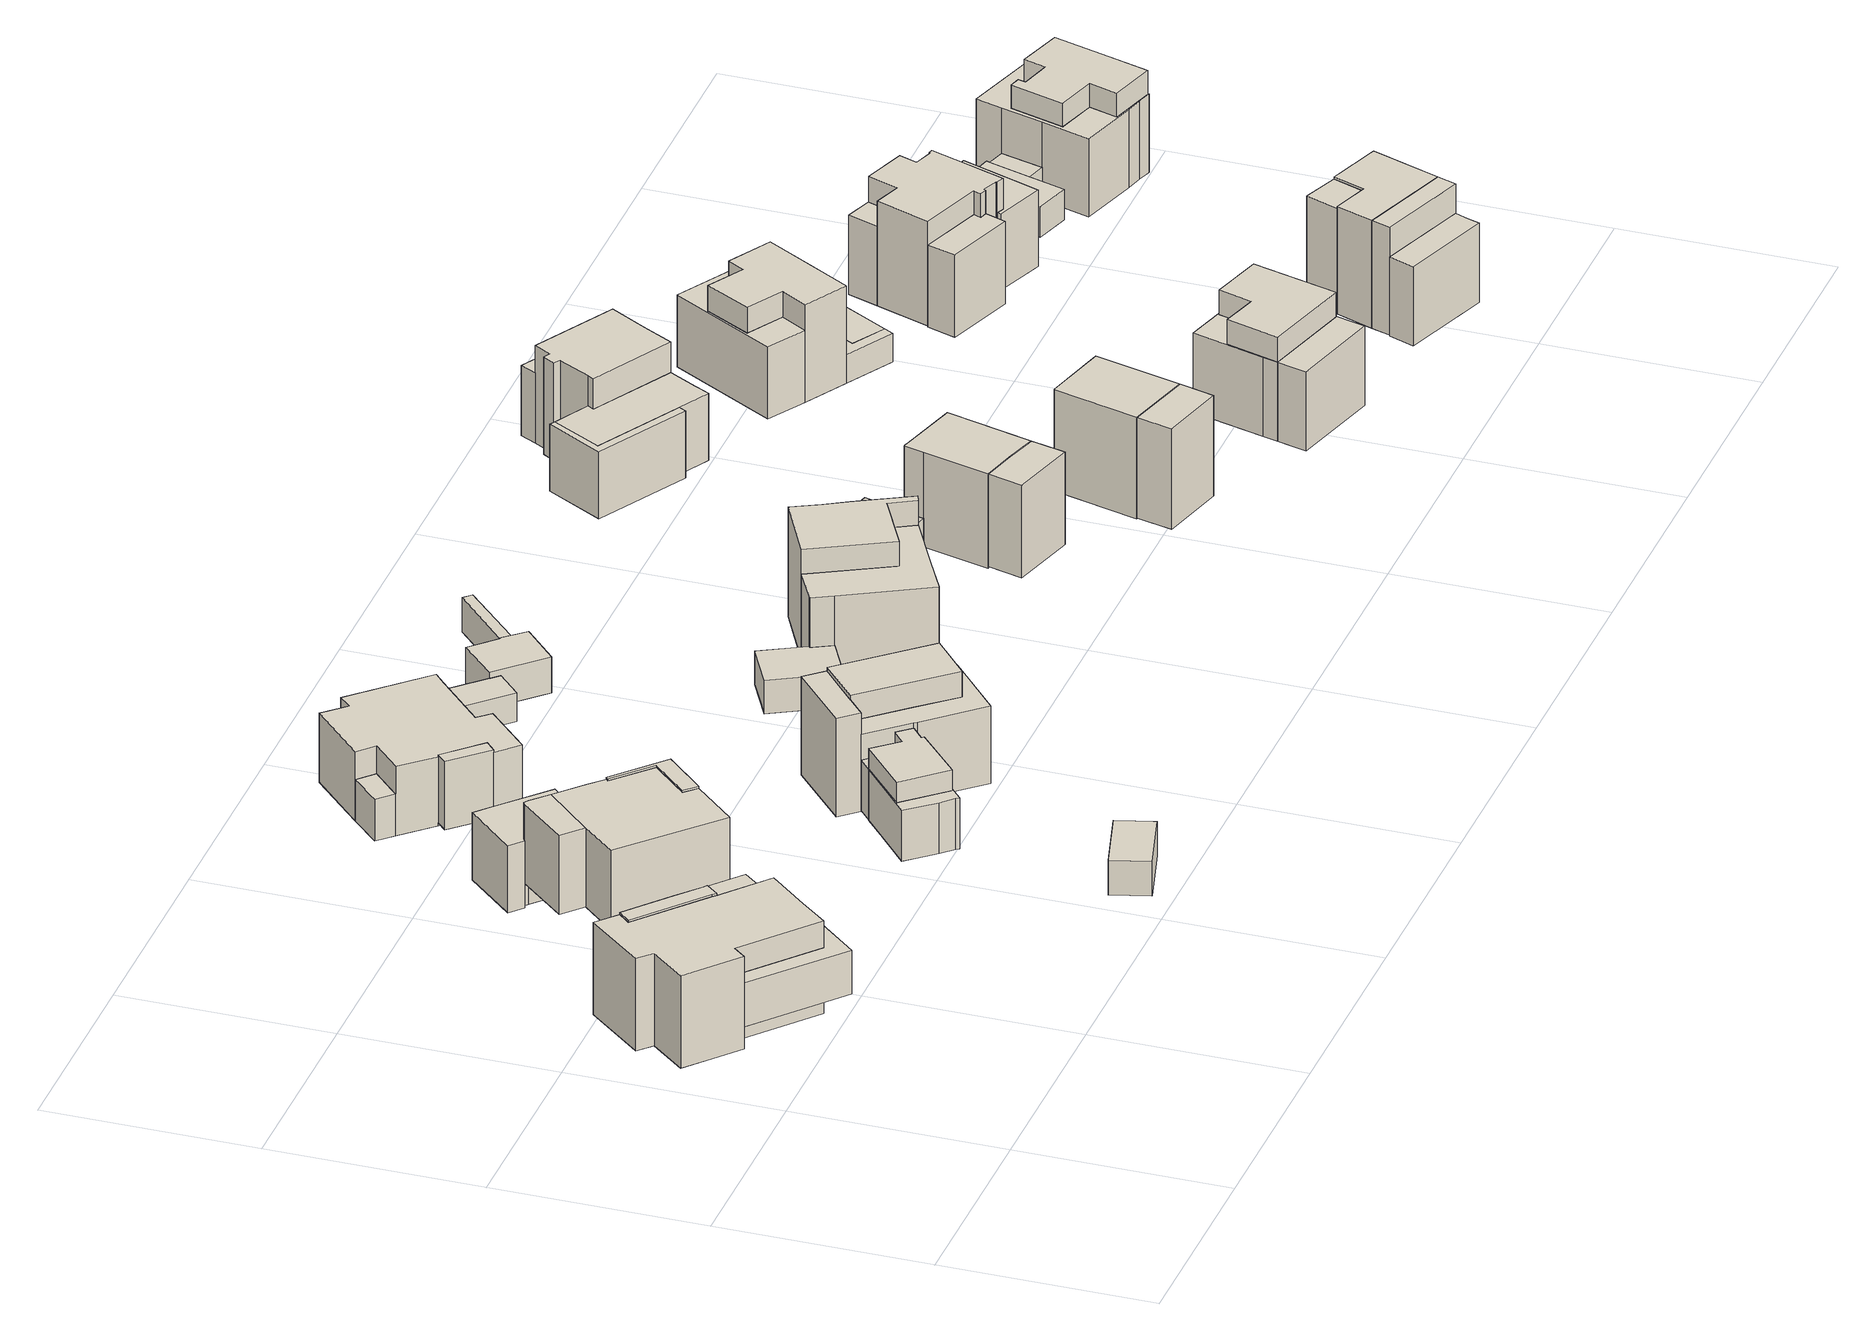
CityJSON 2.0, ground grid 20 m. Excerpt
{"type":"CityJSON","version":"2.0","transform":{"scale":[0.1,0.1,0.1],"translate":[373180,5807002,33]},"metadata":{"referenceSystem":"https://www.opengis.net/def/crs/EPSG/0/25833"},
"CityObjects":{
"building1":{"type":"Building","attributes":{"Gemeindeschluessel":"11000006","function":"31001_1010"},"address":[{"country":"Germany","locality":"Berlin","thoroughfareNumber":"2","thoroughfareName":"Via Tilia"}],"children":["building1-1","building1-2","building1-3","building1-4"]},
"building1-1":{"type":"BuildingPart","attributes":{"BezugspunktDach":"2200","measuredHeight":9.17,"storeysAboveGround":2},"parents":["building1"],"geometry":[{"type":"MultiSurface","lod":"1","boundaries":[[[0,1,2,3,4,5,6,7,8,9,10,11,12]],[[13,14,15,16,17,18,19,20,21,22,23,24,25]],[[13,25,12,11]],[[14,13,11,10]],[[15,14,10,9]],[[16,15,9,8]],[[17,16,8,26,27]],[[18,17,27,28,29]],[[19,18,28,30]],[[20,19,5,4]],[[21,20,4,3]],[[31,32,33,3,2]],[[22,21,34,35,36]],[[37,32,2,1]],[[23,22,36,38]],[[39,37,1,0]],[[24,23,40,38,41]],[[25,24,0,12]],[[27,26,8,7,42]],[[29,28,27,7,6]],[[30,28,6,5,43]],[[36,35,34,33,32,31]],[[38,36,32,37]],[[41,38,40,37,39]]]}]},
"building1-2":{"type":"BuildingPart","attributes":{"BezugspunktDach":"2200","measuredHeight":4.38,"storeysAboveGround":2},"parents":["building1"],"geometry":[{"type":"Solid","lod":"1","boundaries":[[[[44,45,33,32,37,39]],[[38,36,35,46,47,41]],[[46,35,33,45]],[[47,46,45,44]],[[41,47,44,39]],[[41,39,37,38]],[[36,38,37,32]],[[36,32,33,35]]]]}]},
"building1-3":{"type":"BuildingPart","attributes":{"BezugspunktDach":"2200","measuredHeight":7.29,"storeysAboveGround":2},"parents":["building1"],"geometry":[{"type":"MultiSurface","lod":"1","boundaries":[[[48,49,50,51,52,53,54]],[[26,55,56,57,30,28,27]],[[8,7,27,54,53]],[[55,26,53,52]],[[56,58,59,55,52,51]],[[57,56,51,50]],[[30,57,50,49]],[[28,6,5,30,49,48]],[[7,6,28,48,54]],[[26,27,7,8]],[[55,59,58,56]],[[30,5,6,28]],[[27,28,6,7]]]}]},
"building1-4":{"type":"BuildingPart","attributes":{"BezugspunktDach":"2200","measuredHeight":0.92,"storeysAboveGround":2},"parents":["building1"],"geometry":[{"type":"MultiSurface","lod":"1","boundaries":[[[58,60,61,62,63,59]],[[64,65,66,67,68,69]],[[64,69,59,63]],[[65,64,63,62]],[[66,65,62,61]],[[67,66,61,60]],[[68,67,60,58]],[[69,68,56,55,59]],[[58,59,55,56]]]}]},
"building2":{"type":"Building","attributes":{"Gemeindeschluessel":"11000006","BezugspunktDach":"2200","function":"31001_2463","measuredHeight":3.08,"storeysAboveGround":1},"address":[{"country":"Germany","locality":"Berlin","thoroughfareNumber":"2 (1)","thoroughfareName":"Via Tilia"}],"geometry":[{"type":"Solid","lod":"1","boundaries":[[[[70,71,72,73,74]],[[75,76,77,78,79]],[[75,79,74,73]],[[76,75,73,72]],[[77,76,72,71]],[[78,77,71,70]],[[79,78,70,74]]]]}]},
"building3":{"type":"Building","attributes":{"Gemeindeschluessel":"11000006","function":"31001_1010"},"address":[{"country":"Germany","locality":"Berlin","thoroughfareNumber":"3","thoroughfareName":"Via Tilia"}],"children":["building3-1","building3-2","building3-3"]},
"building3-1":{"type":"BuildingPart","attributes":{"BezugspunktDach":"2200","measuredHeight":7.82,"storeysAboveGround":2},"parents":["building3"],"geometry":[{"type":"MultiSurface","lod":"1","boundaries":[[[80,81,82,83,84,85,86,87,88,89]],[[90,91,92,93,94,95,96,97,98,99]],[[90,99,89,88]],[[92,91,87,86]],[[93,92,86,85]],[[94,93,85,100,101,84]],[[95,94,84,101,102]],[[96,95,83,102,103,104]],[[97,96,82,103,105,81]],[[98,97,81,80]],[[99,98,80,89]],[[88,87,91,90]],[[84,101,100,85]],[[102,101,84,83]],[[104,103,102,83,82]],[[81,105,103,82]]]}]},
"building3-2":{"type":"BuildingPart","attributes":{"BezugspunktDach":"2200","measuredHeight":7.82,"storeysAboveGround":2},"parents":["building3"],"geometry":[{"type":"Solid","lod":"1","boundaries":[[[[88,87,106,107,108,109]],[[110,111,112,91,90,113]],[[110,113,109,108]],[[111,110,108,107]],[[112,111,107,106]],[[91,112,106,87]],[[113,90,88,109]],[[87,88,90,91]]]]}]},
"building3-3":{"type":"BuildingPart","attributes":{"BezugspunktDach":"2200","measuredHeight":6.59,"storeysAboveGround":2},"parents":["building3"],"geometry":[{"type":"MultiSurface","lod":"1","boundaries":[[[114,115,116,117,118,119]],[[100,120,105,103,102,101]],[[100,85,84,119,118]],[[120,100,118,117]],[[105,120,117,116]],[[82,81,105,116,115]],[[83,82,115,114]],[[101,84,83,114,119]],[[101,84,85,100]],[[103,105,81,82]],[[102,103,82,83]],[[102,83,84,101]]]}]},
"building4":{"type":"Building","attributes":{"Gemeindeschluessel":"11000006","BezugspunktDach":"2200","function":"31001_2463","measuredHeight":3.35,"storeysAboveGround":1},"address":[{"country":"Germany","locality":"Berlin","thoroughfareNumber":"24 (1)","thoroughfareName":"Via Tilia"}],"geometry":[{"type":"Solid","lod":"1","boundaries":[[[[121,122,123,124]],[[125,126,127,128]],[[125,128,124,123]],[[126,125,123,122]],[[127,126,122,121]],[[128,127,121,124]]]]}]},
"building5":{"type":"Building","attributes":{"Gemeindeschluessel":"11000006","BezugspunktDach":"2200","function":"31001_2463","measuredHeight":6.61,"storeysAboveGround":1},"address":[{"country":"Germany","locality":"Berlin","thoroughfareNumber":"3 (1)","thoroughfareName":"Via Tilia"}],"geometry":[{"type":"Solid","lod":"1","boundaries":[[[[129,130,131,132,133,134,135,136]],[[137,138,139,140,141,142,143,144]],[[137,144,136,135]],[[138,137,135,134]],[[139,138,134,133]],[[140,139,133,132]],[[141,140,132,131]],[[142,141,131,130]],[[143,142,130,129]],[[144,143,129,136]]]]}]},
"building6":{"type":"Building","attributes":{"Gemeindeschluessel":"11000006","function":"31001_1010"},"address":[{"country":"Germany","locality":"Berlin","thoroughfareNumber":"4","thoroughfareName":"Via Tilia"}],"children":["building6-1","building6-2","building6-3"]},
"building6-1":{"type":"BuildingPart","attributes":{"BezugspunktDach":"2200","measuredHeight":6.88,"storeysAboveGround":2},"parents":["building6"],"geometry":[{"type":"MultiSurface","lod":"1","boundaries":[[[145,146,147,148,149,150,151,152,153,154,155,156,157,158,159]],[[160,161,162,163,164,165,166,167,168,169,170,171,172,173,174]],[[175,176,159,158]],[[177,175,158,157]],[[162,161,157,156]],[[163,162,156,155]],[[164,163,155,154]],[[165,164,154,153]],[[166,165,153,152]],[[167,166,152,151]],[[168,167,151,150]],[[169,168,150,149]],[[170,169,149,148]],[[171,170,148,147]],[[172,171,178,179,146]],[[173,172,146,179,180]],[[174,173,145,159]],[[160,174,176,175]],[[161,160,175,177]],[[147,146,179,178]],[[180,179,146,145]]]}]},
"building6-2":{"type":"BuildingPart","attributes":{"BezugspunktDach":"2200","measuredHeight":6.76,"storeysAboveGround":2},"parents":["building6"],"geometry":[{"type":"MultiSurface","lod":"1","boundaries":[[[181,182,183,184]],[[180,179,178,185]],[[180,185,184,183]],[[146,145,183,182]],[[178,147,146,179,182,181]],[[185,178,181,184]],[[179,180,186,145,146]],[[179,146,147,178]]]}]},
"building6-3":{"type":"BuildingPart","attributes":{"BezugspunktDach":"2200","measuredHeight":4.12,"storeysAboveGround":2},"parents":["building6"],"geometry":[{"type":"Solid","lod":"1","boundaries":[[[[176,175,177,187]],[[161,160,174,188]],[[161,188,187,177]],[[188,174,176,187]],[[160,161,177,175]],[[160,175,176,174]]]]}]},
"building7":{"type":"Building","attributes":{"Gemeindeschluessel":"11000006","function":"31001_1010"},"address":[{"country":"Germany","locality":"Berlin","thoroughfareNumber":"23","thoroughfareName":"Via Tilia"}],"children":["building7-1","building7-2","building7-3","building7-4","building7-5"]},
"building7-1":{"type":"BuildingPart","attributes":{"BezugspunktDach":"2200","measuredHeight":10.07,"storeysAboveGround":3},"parents":["building7"],"geometry":[{"type":"MultiSurface","lod":"1","boundaries":[[[189,190,191,192]],[[193,194,195,196]],[[197,198,199,192,191]],[[200,201,202,201,203,191,190]],[[195,204,200,190,189]],[[205,206,207,206,204,195,189,192]],[[193,196,199,198,197]],[[208,194,202,201,200]],[[193,203,201,202]],[[194,200,204,195]],[[196,207,206,205]],[[195,204,206,207]]]}]},
"building7-2":{"type":"BuildingPart","attributes":{"BezugspunktDach":"2200","measuredHeight":8.3,"storeysAboveGround":3},"parents":["building7"],"geometry":[{"type":"MultiSurface","lod":"1","boundaries":[[[209,210,211,212,213,201,214,215,216,203,201,200,204,206,205,217]],[[196,207,195,194,202,193,218,219,220,202,221,222,223,224,225,226]],[[196,205,196,207]],[[195,207,195,204]],[[194,195,194,200]],[[194,200,194,202]],[[219,218,216,215]],[[220,219,215,214]],[[202,220,214,201]],[[221,202,201,213]],[[222,221,213,212]],[[223,222,212,211]],[[224,223,211,210]],[[227,228,229,210,209]],[[225,224,229,230,231]],[[232,233,234,235,209,217]],[[226,236,237,238]],[[196,226,217,205,239]],[[207,196,205,206]],[[206,204,195,207]],[[204,200,194,195]],[[202,194,200,201]],[[193,202,201,203]],[[218,193,203,216]],[[231,230,229,228,227]],[[225,235,234,236]],[[238,237,233,232]]]}]},
"building7-3":{"type":"BuildingPart","attributes":{"BezugspunktDach":"2200","measuredHeight":7.14,"storeysAboveGround":3},"parents":["building7"],"geometry":[{"type":"MultiSurface","lod":"1","boundaries":[[[240,241,242,235,234,243,244,245]],[[246,247,236,225,248,249,250,251]],[[252,253,245,244]],[[246,251,254,255,256]],[[247,246,244,243],[256,257,258,252]],[[236,247,259,257,237,233,258,243,234]],[[225,236,234,235]],[[248,225,231,260,261,228,235,242]],[[262,261,263,242,241]],[[249,248,260,264,265]],[[266,262,241,240]],[[250,249,267,264,268]],[[253,266,240,245]],[[251,250,269,268,255]],[[256,255,254,253,252]],[[258,257,256,252]],[[258,233,237,257,259]],[[228,261,260,231]],[[265,264,260,263,261,262]],[[268,264,267,262,266]],[[255,268,269,266,253]]]}]},
"building7-4":{"type":"BuildingPart","attributes":{"BezugspunktDach":"2200","measuredHeight":10.23,"storeysAboveGround":3},"parents":["building7"],"geometry":[{"type":"MultiSurface","lod":"1","boundaries":[[[270,198,197,271,272,273]],[[274,218,193,196,226,275]],[[274,275,273,272]],[[218,274,272,271]],[[203,216,218,271,197]],[[193,276,193,196]],[[217,205,198,270]],[[275,226,270,273]],[[277,193,218,216,203]],[[196,193,276,197,198]],[[278,226,196,205,217]]]}]},
"building7-5":{"type":"BuildingPart","attributes":{"BezugspunktDach":"2200","measuredHeight":4.99,"storeysAboveGround":3},"parents":["building7"],"geometry":[{"type":"MultiSurface","lod":"1","boundaries":[[[279,280,281,229,228,261,262,266,253,252,258,233,232,282]],[[238,237,257,256,255,268,264,260,231,230,283,284,285,286]],[[238,286,282,232]],[[283,230,229,281]],[[284,283,281,280]],[[285,284,280,279]],[[286,285,279,282]],[[238,232,233,237]],[[257,237,233,258]],[[256,257,258,252]],[[255,256,287,252,253]],[[268,255,253,266]],[[264,268,266,262]],[[264,262,261,260]],[[260,261,228,231]],[[231,288,228,229,230]]]}]},
"building8":{"type":"Building","attributes":{"Gemeindeschluessel":"11000006","BezugspunktDach":"2200","function":"51009_1610","measuredHeight":2.77,"storeysAboveGround":0},"address":[{"country":"Germany","locality":"Berlin"}],"geometry":[{"type":"Solid","lod":"1","boundaries":[[[[289,290,291,292,293]],[[294,295,296,297,298]],[[294,298,293,292]],[[295,294,292,291]],[[296,295,291,290]],[[297,296,290,289]],[[298,297,289,293]]]]}]},
"building9":{"type":"Building","attributes":{"Gemeindeschluessel":"11000006","BezugspunktDach":"2200","function":"51009_1610","measuredHeight":3.21,"storeysAboveGround":0},"address":[{"country":"Germany","locality":"Berlin"}],"geometry":[{"type":"Solid","lod":"1","boundaries":[[[[299,300,301,302]],[[303,304,305,306]],[[303,306,302,301]],[[304,303,301,300]],[[305,304,300,299]],[[306,305,299,302]]]]}]},
"building10":{"type":"Building","attributes":{"Gemeindeschluessel":"11000006","BezugspunktDach":"2200","function":"31001_2463","measuredHeight":3.18,"storeysAboveGround":1},"address":[{"country":"Germany","locality":"Berlin","thoroughfareNumber":"23 (1)","thoroughfareName":"Via Tilia"}],"geometry":[{"type":"Solid","lod":"1","boundaries":[[[[307,308,309,310,311,300,299]],[[304,312,313,314,315,316,305]],[[304,305,299,300]],[[312,304,300,311]],[[313,312,311,310]],[[314,313,310,309]],[[315,314,309,308]],[[316,315,308,307]],[[305,316,307,299]]]]}]},
"building11":{"type":"Building","attributes":{"Gemeindeschluessel":"11000006","BezugspunktDach":"2200","function":"31001_2463","measuredHeight":2.79,"storeysAboveGround":1},"address":[{"country":"Germany","locality":"Berlin","thoroughfareNumber":"4 (1)","thoroughfareName":"Via Tilia"}],"geometry":[{"type":"Solid","lod":"1","boundaries":[[[[290,317,318,319,320,291]],[[321,322,323,324,296,295]],[[321,295,291,320]],[[322,321,320,319]],[[323,322,319,318]],[[324,323,318,317]],[[296,324,317,290]],[[295,296,290,291]]]]}]},
"building12":{"type":"Building","attributes":{"Gemeindeschluessel":"11000006","BezugspunktDach":"2200","function":"31001_2463","measuredHeight":3.3,"storeysAboveGround":1},"address":[{"country":"Germany","locality":"Berlin","thoroughfareNumber":"22 (1)","thoroughfareName":"Via Tilia"}],"geometry":[{"type":"Solid","lod":"1","boundaries":[[[[325,326,327,328,329,330]],[[331,332,333,334,335,336]],[[331,336,330,329]],[[332,331,329,328]],[[333,332,328,327]],[[334,333,327,326]],[[335,334,326,325]],[[336,335,325,330]]]]}]},
"building13":{"type":"Building","attributes":{"Gemeindeschluessel":"11000006","BezugspunktDach":"2200","function":"31001_2463","measuredHeight":3.43,"storeysAboveGround":1},"address":[{"country":"Germany","locality":"Berlin","thoroughfareNumber":"5 (1)","thoroughfareName":"Via Tilia"}],"geometry":[{"type":"Solid","lod":"1","boundaries":[[[[337,338,339,340,341,342,343]],[[344,345,346,347,348,349,350]],[[344,350,343,342]],[[345,344,342,341]],[[346,345,341,340]],[[347,346,340,339]],[[348,347,339,338]],[[349,348,338,337]],[[350,349,337,343]]]]}]},
"building14":{"type":"Building","attributes":{"Gemeindeschluessel":"11000006","BezugspunktDach":"2200","function":"51009_1610","measuredHeight":3.41,"storeysAboveGround":0},"address":[{"country":"Germany","locality":"Berlin"}],"geometry":[{"type":"Solid","lod":"1","boundaries":[[[[339,351,352,340]],[[353,354,355,356]],[[353,356,340,352]],[[354,353,352,351]],[[355,354,351,339]],[[356,355,339,340]]]]}]},
"building15":{"type":"Building","attributes":{"Gemeindeschluessel":"11000006","function":"31001_1010"},"address":[{"country":"Germany","locality":"Berlin","thoroughfareNumber":"22","thoroughfareName":"Via Tilia"}],"children":["building15-1","building15-2"]},
"building15-1":{"type":"BuildingPart","attributes":{"BezugspunktDach":"2200","measuredHeight":10.82,"storeysAboveGround":3},"parents":["building15"],"geometry":[{"type":"MultiSurface","lod":"1","boundaries":[[[357,358,359,360,361,362,363,364]],[[365,366,367,368,369,370,371,372]],[[365,372,364,363]],[[366,365,363,362]],[[367,366,362,361]],[[368,367,361,360]],[[369,368,360,359]],[[370,369,359,358],[373,374,375,376]],[[377,375,358,357]],[[371,370,374,378]],[[379,377,357,364]],[[372,371,378,380]],[[375,374,373,376]],[[378,374,375,377]],[[380,378,377,379]]]}]},
"building15-2":{"type":"BuildingPart","attributes":{"BezugspunktDach":"2200","measuredHeight":8.08,"storeysAboveGround":3},"parents":["building15"],"geometry":[{"type":"MultiSurface","lod":"1","boundaries":[[[381,382,383,376,375,377,379,384,385]],[[386,380,378,374,373,387,388,389,390]],[[386,390,385,384]],[[380,386,384,379]],[[387,373,376,383]],[[388,387,383,382]],[[389,388,382,381]],[[390,389,381,385]],[[378,380,391,379,377]],[[374,378,377,375]],[[373,374,375,376]]]}]},
"building16":{"type":"Building","attributes":{"Gemeindeschluessel":"11000006","BezugspunktDach":"2200","function":"51009_1610","measuredHeight":4.21,"storeysAboveGround":0},"address":[{"country":"Germany","locality":"Berlin"}],"geometry":[{"type":"Solid","lod":"1","boundaries":[[[[392,393,394,395]],[[396,397,398,399]],[[396,399,395,394]],[[397,396,394,393]],[[398,397,393,392]],[[399,398,392,395]]]]}]},
"building17":{"type":"Building","attributes":{"Gemeindeschluessel":"11000006","BezugspunktDach":"2200","function":"31001_2463","measuredHeight":2.98,"storeysAboveGround":1},"address":[{"country":"Germany","locality":"Berlin","thoroughfareNumber":"21 (1)","thoroughfareName":"Via Tilia"}],"geometry":[{"type":"Solid","lod":"1","boundaries":[[[[400,401,402,403,404,405]],[[406,407,408,409,410,411]],[[406,411,405,404]],[[407,406,404,403]],[[408,407,403,402]],[[409,408,402,401]],[[410,409,401,400]],[[411,410,400,405]]]]}]},
"building18":{"type":"Building","attributes":{"Gemeindeschluessel":"11000006","function":"31001_1010"},"address":[{"country":"Germany","locality":"Berlin","thoroughfareNumber":"21","thoroughfareName":"Via Tilia"}],"children":["building18-1","building18-2"]},
"building18-1":{"type":"BuildingPart","attributes":{"BezugspunktDach":"2200","measuredHeight":10.61,"storeysAboveGround":3},"parents":["building18"],"geometry":[{"type":"MultiSurface","lod":"1","boundaries":[[[412,413,414,415,416,417,418,419,420,421]],[[422,423,424,425,426,427,428,429,430,431]],[[422,431,421,420]],[[423,422,420,419]],[[424,423,419,418]],[[425,424,418,417]],[[426,425,417,416]],[[427,426,416,415]],[[428,427,415,414]],[[429,428,432,433]],[[430,429,413,433,434,435]],[[431,430,412,435,436,421]],[[433,432,414,413]],[[435,434,437,412]],[[437,434,433,413]],[[421,436,435,412,438]]]}]},
"building18-2":{"type":"BuildingPart","attributes":{"BezugspunktDach":"2200","measuredHeight":10.34,"storeysAboveGround":3},"parents":["building18"],"geometry":[{"type":"MultiSurface","lod":"1","boundaries":[[[439,414,437,421,440]],[[436,434,432,441,442]],[[436,442,440,421]],[[441,432,414,439]],[[442,441,439,440]],[[434,435,412,437]],[[436,421,412,443,435]],[[444,432,433,413,414]],[[434,437,413,433]]]}]},
"building19":{"type":"Building","attributes":{"Gemeindeschluessel":"11000006","function":"31001_1010"},"address":[{"country":"Germany","locality":"Berlin","thoroughfareNumber":"20","thoroughfareName":"Via Tilia"}],"children":["building19-1","building19-2"]},
"building19-1":{"type":"BuildingPart","attributes":{"BezugspunktDach":"2200","measuredHeight":9.97,"storeysAboveGround":3},"parents":["building19"],"geometry":[{"type":"Solid","lod":"1","boundaries":[[[[445,446,447,448]],[[449,450,451,452]],[[449,452,448,447]],[[450,449,447,446]],[[451,450,446,445]],[[452,451,445,453,454,448]],[[448,454,453,445]]]]}]},
"building19-2":{"type":"BuildingPart","attributes":{"BezugspunktDach":"2200","measuredHeight":9.87,"storeysAboveGround":3},"parents":["building19"],"geometry":[{"type":"MultiSurface","lod":"1","boundaries":[[[455,445,448,456]],[[454,453,457,458]],[[454,458,456,448]],[[457,453,445,455]],[[458,457,455,456]],[[453,454,448,445,459]]]}]},
"building20":{"type":"Building","attributes":{"Gemeindeschluessel":"11000006","function":"31001_1010"},"address":[{"country":"Germany","locality":"Berlin","thoroughfareNumber":"7","thoroughfareName":"Via Tilia"}],"children":["building20-1","building20-2","building20-3","building20-4"]},
"building20-1":{"type":"BuildingPart","attributes":{"BezugspunktDach":"2200","measuredHeight":6.61,"storeysAboveGround":3},"parents":["building20"],"geometry":[{"type":"Solid","lod":"1","boundaries":[[[[460,461,462,463,464,465]],[[466,467,468,469,470,471]],[[466,471,465,464]],[[467,466,464,463]],[[470,469,461,460]],[[471,470,460,465]],[[468,467,463,462]],[[469,468,462,461]]]]}]},
"building20-2":{"type":"BuildingPart","attributes":{"BezugspunktDach":"2200","measuredHeight":6.9,"storeysAboveGround":3},"parents":["building20"],"geometry":[{"type":"MultiSurface","lod":"1","boundaries":[[[472,473,474,475,476,477]],[[478,479,480,481,482,483]],[[478,483,477,476]],[[479,478,476,475]],[[480,479,475,474]],[[481,480,474,473]],[[482,481,473,472]],[[483,482,472,482,483,477]]]}]},
"building20-3":{"type":"BuildingPart","attributes":{"BezugspunktDach":"2200","measuredHeight":6.61,"storeysAboveGround":3},"parents":["building20"],"geometry":[{"type":"MultiSurface","lod":"1","boundaries":[[[461,484,485,486,487,488,463,462]],[[467,489,490,491,492,493,469,468]],[[489,467,463,488]],[[492,491,486,485]],[[493,492,485,484]],[[469,493,484,461]],[[467,468,462,463]],[[489,488,487,490]],[[494,491,490,487,486]],[[468,469,461,462]]]}]},
"building20-4":{"type":"BuildingPart","attributes":{"BezugspunktDach":"2200","measuredHeight":9.62,"storeysAboveGround":3},"parents":["building20"],"geometry":[{"type":"MultiSurface","lod":"1","boundaries":[[[495,496,497,498,499,500,501,502,503,504]],[[489,505,506,507,508,483,482,509,491,490]],[[489,488,487,504,503]],[[505,489,503,502]],[[506,505,502,501]],[[507,506,501,500]],[[508,507,500,499]],[[483,508,499,498]],[[472,477,483,498,497]],[[509,482,497,496]],[[491,509,496,495]],[[487,486,495,504]],[[490,487,488,489]],[[482,483,477,472]],[[510,490,491,486,487]]]}]},
"building21":{"type":"Building","attributes":{"Gemeindeschluessel":"11000006","BezugspunktDach":"2200","function":"31001_2463","measuredHeight":3.15,"storeysAboveGround":1},"address":[{"country":"Germany","locality":"Berlin","thoroughfareNumber":"20 (1)","thoroughfareName":"Via Tilia"}],"geometry":[{"type":"Solid","lod":"1","boundaries":[[[[511,512,513,514]],[[515,516,517,518]],[[515,518,514,513]],[[516,515,513,512]],[[517,516,512,511]],[[518,517,511,514]]]]}]},
"building22":{"type":"Building","attributes":{"Gemeindeschluessel":"11000006","BezugspunktDach":"2200","function":"51009_1610","measuredHeight":2.85,"storeysAboveGround":0},"address":[{"country":"Germany","locality":"Berlin"}],"geometry":[{"type":"Solid","lod":"1","boundaries":[[[[519,520,521,522,523]],[[491,509,524,525,492]],[[491,492,523,522]],[[509,491,522,521]],[[524,509,521,520]],[[525,524,520,519]],[[492,525,519,523]]]]}]},
"building23":{"type":"Building","attributes":{"Gemeindeschluessel":"11000006","function":"31001_1010"},"address":[{"country":"Germany","locality":"Berlin","thoroughfareNumber":"19","thoroughfareName":"Via Tilia"}],"children":["building23-1","building23-2"]},
"building23-1":{"type":"BuildingPart","attributes":{"BezugspunktDach":"2200","measuredHeight":10.14,"storeysAboveGround":3},"parents":["building23"],"geometry":[{"type":"MultiSurface","lod":"1","boundaries":[[[526,527,528,529,530,531]],[[532,533,534,535,536,537]],[[538,539,531,530]],[[540,538,530,529]],[[541,540,529,528]],[[542,543,541,528,527]],[[536,544,543,545,527,526]],[[539,544,526,531]],[[546,532,537,539,538]],[[533,532,538,540]],[[534,533,540,541]],[[535,534,547,541,543,542]],[[535,545,543,544,536]],[[548,537,536,549,544,539]]]}]},
"building23-2":{"type":"BuildingPart","attributes":{"BezugspunktDach":"2200","measuredHeight":7.82,"storeysAboveGround":3},"parents":["building23"],"geometry":[{"type":"MultiSurface","lod":"1","boundaries":[[[550,551,552,553,554,555,556,557],[544,539,538,540,541,543]],[[558,559,560,561,562,563,564,565],[534,533,532,537,536,535]],[[558,565,557,556]],[[559,558,556,555]],[[560,559,555,554]],[[561,560,554,553]],[[562,561,553,552]],[[563,562,552,551]],[[564,563,551,550]],[[565,564,550,557]],[[534,535,534,541]],[[534,541,534,533]],[[537,532,537,539]],[[536,537,536,544]],[[536,566,536,535]],[[543,541,534,535]],[[534,541,540,533]],[[532,533,540,538]],[[538,539,537,532]],[[539,544,536,537]],[[535,536,566,544,543]]]}]},
"building24":{"type":"Building","attributes":{"Gemeindeschluessel":"11000006","BezugspunktDach":"2200","function":"31001_2463","measuredHeight":2.73,"storeysAboveGround":1},"address":[{"country":"Germany","locality":"Berlin","thoroughfareNumber":"7 (1)","thoroughfareName":"Via Tilia"}],"geometry":[{"type":"Solid","lod":"1","boundaries":[[[[567,568,569,570,571,572]],[[482,481,573,574,524,509]],[[482,509,572,571]],[[481,482,571,570]],[[573,481,570,569]],[[574,573,569,568]],[[524,574,568,567]],[[509,524,567,572]]]]}]},
"building25":{"type":"Building","attributes":{"Gemeindeschluessel":"11000006","function":"31001_1010"},"address":[{"country":"Germany","locality":"Berlin","thoroughfareNumber":"8","thoroughfareName":"Via Tilia"}],"children":["building25-1","building25-2"]},
"building25-1":{"type":"BuildingPart","attributes":{"BezugspunktDach":"2200","measuredHeight":9.62,"storeysAboveGround":3},"parents":["building25"],"geometry":[{"type":"MultiSurface","lod":"1","boundaries":[[[575,576,577,578,579,580,581,582,583]],[[584,585,586,587,588,589,590,591,592]],[[584,592,583,582],[592,584,593,594]],[[595,593,584,585,584,582,581]],[[586,585,586,596,595,581,580]],[[597,596,580,579]],[[588,587,579,578]],[[589,588,578,577]],[[590,589,577,576]],[[598,599,576,575]],[[594,598,575,583]],[[593,584,592,594]],[[585,584,593,595]],[[595,596,586,585]],[[587,586,596,597]],[[591,590,599,598]],[[592,591,598,594]]]}]},
"building25-2":{"type":"BuildingPart","attributes":{"BezugspunktDach":"2200","measuredHeight":7.04,"storeysAboveGround":3},"parents":["building25"],"geometry":[{"type":"Solid","lod":"1","boundaries":[[[[599,598,594,593,595,596,597,600,601,602]],[[603,604,587,586,585,584,592,591,590,605]],[[603,605,602,601]],[[604,603,601,600]],[[587,604,600,597]],[[605,590,599,602]],[[587,597,596,586]],[[585,586,596,595]],[[584,585,595,593]],[[584,593,594,592]],[[591,592,594,598]],[[590,591,598,599]]]]}]},
"building26":{"type":"Building","attributes":{"Gemeindeschluessel":"11000006","BezugspunktDach":"2200","function":"51009_1610","measuredHeight":3.4,"storeysAboveGround":0},"address":[{"country":"Germany","locality":"Berlin"}],"geometry":[{"type":"Solid","lod":"1","boundaries":[[[[606,607,608,609]],[[610,611,612,613]],[[610,613,609,608]],[[611,610,608,607]],[[612,611,607,606]],[[613,612,606,609]]]]}]},
"building27":{"type":"Building","attributes":{"Gemeindeschluessel":"11000006","BezugspunktDach":"2200","function":"51009_1610","measuredHeight":2.8,"storeysAboveGround":0},"address":[{"country":"Germany","locality":"Berlin"}],"geometry":[{"type":"Solid","lod":"1","boundaries":[[[[614,615,616,617,618,619]],[[588,620,621,622,623,589]],[[588,589,619,618]],[[620,588,618,617]],[[621,620,617,616]],[[622,621,616,615]],[[623,622,615,614]],[[589,623,614,619]]]]}]},
"building28":{"type":"Building","attributes":{"Gemeindeschluessel":"11000006","BezugspunktDach":"2200","function":"31001_2463","measuredHeight":2.79,"storeysAboveGround":1},"address":[{"country":"Germany","locality":"Berlin","thoroughfareNumber":"8 (1)","thoroughfareName":"Via Tilia"}],"geometry":[{"type":"Solid","lod":"1","boundaries":[[[[615,624,625,617,616]],[[620,626,627,622,621]],[[620,621,616,617]],[[626,620,617,625]],[[627,626,625,624]],[[622,627,624,615]],[[621,622,615,616]]]]}]},
"building29":{"type":"Building","attributes":{"Gemeindeschluessel":"11000006","BezugspunktDach":"2200","function":"31001_2463","measuredHeight":3.42,"storeysAboveGround":1},"address":[{"country":"Germany","locality":"Berlin","thoroughfareNumber":"19 (1)","thoroughfareName":"Via Tilia"}],"geometry":[{"type":"Solid","lod":"1","boundaries":[[[[628,629,630,607,606]],[[611,631,632,633,612]],[[611,612,606,607]],[[631,611,607,630]],[[632,631,630,629]],[[633,632,629,628]],[[612,633,628,606]]]]}]},
"building30":{"type":"Building","attributes":{"Gemeindeschluessel":"11000006","function":"31001_1010"},"address":[{"country":"Germany","locality":"Berlin","thoroughfareNumber":"18","thoroughfareName":"Via Tilia"}],"children":["building30-1","building30-2","building30-3","building30-4"]},
"building30-1":{"type":"BuildingPart","attributes":{"BezugspunktDach":"2200","measuredHeight":10.57,"storeysAboveGround":3},"parents":["building30"],"geometry":[{"type":"MultiSurface","lod":"1","boundaries":[[[634,635,636,637,638,639]],[[640,641,642,643,644,645]],[[640,645,639,638]],[[641,640,641,646,647,638,637]],[[648,646,637,636]],[[641,649,641,642]],[[643,642,636,635]],[[644,643,635,634]],[[647,646,641,640]],[[642,641,649,646,648]],[[644,634,639,645]]]}]},
"building30-2":{"type":"BuildingPart","attributes":{"BezugspunktDach":"2200","measuredHeight":8.09,"storeysAboveGround":3},"parents":["building30"],"geometry":[{"type":"MultiSurface","lod":"1","boundaries":[[[650,651,652,653,654]],[[655,656,657,658,659]],[[655,659,654,653]],[[656,655,660,661,652]],[[657,656,652,651]],[[658,657,651,650]],[[659,658,650,654]],[[653,652,661,660]]]}]},
"building30-3":{"type":"BuildingPart","attributes":{"BezugspunktDach":"2200","measuredHeight":10.65,"storeysAboveGround":3},"parents":["building30"],"geometry":[{"type":"MultiSurface","lod":"1","boundaries":[[[662,634,639,663]],[[645,644,661,660]],[[645,660,663,639]],[[644,645,639,634],[645,644,634,639]],[[661,644,634,662]],[[660,653,652,661,662,663]],[[661,652,653,660]]]}]},
"building30-4":{"type":"BuildingPart","attributes":{"BezugspunktDach":"2200","measuredHeight":10.46,"storeysAboveGround":3},"parents":["building30"],"geometry":[{"type":"Solid","lod":"1","boundaries":[[[[646,648,664,647]],[[665,642,641,640]],[[665,640,647,664]],[[642,665,664,648]],[[641,642,648,646]],[[641,646,647,640]]]]}]},
"building31":{"type":"Building","attributes":{"Gemeindeschluessel":"11000006","function":"31001_1010"},"address":[{"country":"Germany","locality":"Berlin","thoroughfareNumber":"9","thoroughfareName":"Via Tilia"}],"children":["building31-1","building31-2","building31-3","building31-4"]},
"building31-1":{"type":"BuildingPart","attributes":{"BezugspunktDach":"2200","measuredHeight":10.3,"storeysAboveGround":3},"parents":["building31"],"geometry":[{"type":"MultiSurface","lod":"1","boundaries":[[[666,667,668,669,670,671,672,673,674,675,676,677,678,679,680,681]],[[682,683,684,685,686,687,688,689,690,691,692,693,694,695,696,697]],[[682,697,681,680]],[[698,699,680,679]],[[700,698,679,678]],[[685,684,678,677]],[[686,685,677,676]],[[687,686,676,675]],[[688,687,675,674]],[[689,688,674,673]],[[701,702,703,673,672]],[[704,701,705,672,671]],[[692,691,671,670]],[[693,692,670,669]],[[694,693,669,668]],[[706,707,668,667]],[[708,706,667,666]],[[709,710,708,666,681]],[[683,682,699,698]],[[684,683,698,700]],[[690,689,703,702,701]],[[711,691,690,705,701,704]],[[695,694,712,707,706]],[[696,695,706,708]],[[697,696,708,710,709]]]}]},
"building31-2":{"type":"BuildingPart","attributes":{"BezugspunktDach":"2200","measuredHeight":7.48,"storeysAboveGround":3},"parents":["building31"],"geometry":[{"type":"MultiSurface","lod":"1","boundaries":[[[713,714,702,701,704,715]],[[716,717,718,719,720,721]],[[716,721,715,704]],[[717,716,691,690]],[[718,717,690,689]],[[719,718,702,714]],[[720,719,714,713]],[[721,720,713,715]],[[690,691,704,701]],[[689,690,701,702]]]}]},
"building31-3":{"type":"BuildingPart","attributes":{"BezugspunktDach":"2200","measuredHeight":7.88,"storeysAboveGround":3},"parents":["building31"],"geometry":[{"type":"Solid","lod":"1","boundaries":[[[[698,700,722,699]],[[723,684,683,682]],[[723,682,699,722]],[[684,723,722,700]],[[683,684,700,698]],[[699,682,683,698]]]]}]},
"building31-4":{"type":"BuildingPart","attributes":{"BezugspunktDach":"2200","measuredHeight":8.04,"storeysAboveGround":3},"parents":["building31"],"geometry":[{"type":"MultiSurface","lod":"1","boundaries":[[[724,707,706,708,710,725]],[[726,727,728,729,730,731]],[[726,731,725,710]],[[727,726,697,696]],[[728,727,732,696,695]],[[729,728,706,695,694,707]],[[730,729,707,724]],[[731,730,724,725]],[[696,697,710,708,733]],[[734,695,696,732,708,706]],[[707,694,695,706]]]}]},
"building32":{"type":"Building","attributes":{"Gemeindeschluessel":"11000006","BezugspunktDach":"2200","function":"31001_2463","measuredHeight":3.7,"storeysAboveGround":1},"address":[{"country":"Germany","locality":"Berlin","thoroughfareNumber":"18 (1)","thoroughfareName":"Via Tilia"}],"geometry":[{"type":"Solid","lod":"1","boundaries":[[[[735,736,737,738,739,740,741,742]],[[743,744,745,746,747,748,749,750]],[[743,750,742,741]],[[744,743,741,740]],[[745,744,740,739]],[[746,745,739,738]],[[747,746,738,737]],[[748,747,737,736]],[[749,748,736,735]],[[750,749,735,742]]]]}]},
"building33":{"type":"Building","attributes":{"Gemeindeschluessel":"11000006","BezugspunktDach":"2200","function":"31001_2463","measuredHeight":2.93,"storeysAboveGround":1},"address":[{"country":"Germany","locality":"Berlin","thoroughfareNumber":"10 (1)","thoroughfareName":"Via Tilia"}],"geometry":[{"type":"Solid","lod":"1","boundaries":[[[[751,752,753,754,755,756]],[[757,758,759,760,761,762]],[[757,762,756,755]],[[758,757,755,754]],[[759,758,754,753]],[[760,759,753,752]],[[761,760,752,751]],[[762,761,751,756]]]]}]},
"building34":{"type":"Building","attributes":{"Gemeindeschluessel":"11000006","BezugspunktDach":"2200","function":"51009_1610","measuredHeight":2.89,"storeysAboveGround":0},"address":[{"country":"Germany","locality":"Berlin"}],"geometry":[{"type":"Solid","lod":"1","boundaries":[[[[763,764,753,752]],[[765,766,767,768]],[[765,768,752,753]],[[766,765,753,764]],[[767,766,764,763]],[[768,767,763,752]]]]}]},
"building35":{"type":"Building","attributes":{"Gemeindeschluessel":"11000006","function":"31001_1010"},"address":[{"country":"Germany","locality":"Berlin","thoroughfareNumber":"10","thoroughfareName":"Via Tilia"}],"children":["building35-1","building35-2"]},
"building35-1":{"type":"BuildingPart","attributes":{"BezugspunktDach":"2200","measuredHeight":9.69,"storeysAboveGround":3},"parents":["building35"],"geometry":[{"type":"MultiSurface","lod":"1","boundaries":[[[769,770,771,772,773,774,775,776,777,778]],[[779,780,781,782,783,784,785,786,787,788]],[[779,789,790,778,777]],[[791,789,777,776]],[[792,791,776,775]],[[793,792,794,775,774]],[[795,793,774,773]],[[796,795,773,772]],[[797,796,772,771]],[[798,797,785,771,770]],[[787,799,798,770,769]],[[800,790,799,769,778]],[[788,790,789,779]],[[780,779,789,791]],[[781,780,791,792]],[[782,781,794,792,793]],[[783,782,793,795]],[[784,783,795,796]],[[785,784,796,797]],[[786,785,797,798]],[[786,801,798,799,787]],[[788,787,799,790,800]]]}]},
"building35-2":{"type":"BuildingPart","attributes":{"BezugspunktDach":"2200","measuredHeight":7.76,"storeysAboveGround":3},"parents":["building35"],"geometry":[{"type":"MultiSurface","lod":"1","boundaries":[[[802,803,804,805,806,807,808,809],[798,799,790,789,791,792,793,795,796,797]],[[810,811,812,813,814,815,816,817],[818,819,820,821,822,823,824,825,826,827]],[[810,817,809,808]],[[811,810,808,807]],[[812,811,807,806]],[[813,812,806,805]],[[814,813,805,804]],[[815,814,804,803]],[[816,815,803,802]],[[817,816,802,809]],[[818,827,828,785,784]],[[819,818,784,783]],[[820,819,783,782,829]],[[821,820,793,782,781]],[[822,821,792,781,780]],[[823,822,780,779,830]],[[824,823,789,779,788,790]],[[825,824,788,787]],[[826,825,799,787,786,798]],[[827,826,786,785]],[[784,785,828,797,796]],[[783,784,796,795]],[[829,782,783,831,795,793]],[[781,782,793,792]],[[780,781,792,791]],[[830,779,780,832,791,789]],[[790,788,779,789]],[[787,788,790,799,833]],[[798,786,787,799]],[[785,786,798,797]]]}]}
},
"vertices":[
[56,256,120],[66,268,120],[133,211,120],[155,237,120],[187,274,120],[144,310,120],[141,313,120],[78,367,120],[88,378,120],[69,395,120],[24,342,120],[37,330,120],[9,297,120],[37,330,29],[24,342,29],[69,395,29],[88,378,29],[78,367,29],[141,313,29],[144,310,29],[187,274,29],[155,237,29],[133,211,29],[66,268,29],[56,256,29],[9,297,29],[88,378,49],[78,367,49],[141,313,49],[141,313,105],[144,310,49],[133,211,73],[133,211,94],[155,237,94],[155,237,62],[155,237,51],[133,211,51],[66,268,94],[66,268,51],[56,256,94],[66,268,81],[56,256,51],[78,367,66],[144,310,115],
[136,187,94],[169,225,94],[169,225,51],[136,187,51],
[141,313,122],[144,310,122],[154,322,122],[151,324,122],[128,344,122],[88,378,122],[78,367,122],[128,344,49],[151,324,49],[154,322,49],[151,324,56],[128,344,56],
[152,325,56],[150,327,56],[189,372,56],[168,391,56],[168,391,47],[189,372,47],[150,327,47],[152,325,47],[151,324,47],[128,344,47],
[152,325,79],[211,274,79],[250,320,79],[189,372,79],[150,327,79],[189,372,48],[250,320,48],[211,274,48],[152,325,48],[150,327,48],
[282,345,112],[319,385,112],[308,396,112],[340,430,112],[306,462,112],[308,464,112],[296,476,112],[270,500,112],[227,455,112],[198,423,112],[227,455,34],[270,500,34],[296,476,34],[308,464,34],[306,462,34],[340,430,34],[308,396,34],[319,385,34],[282,345,34],[198,423,34],[308,464,48],[306,462,48],[340,430,48],[308,396,48],[308,396,94],[319,385,48],
[254,515,112],[250,518,112],[247,516,112],[208,472,112],[247,516,34],[250,518,34],[254,515,34],[208,472,34],
[340,430,114],[308,396,114],[319,385,114],[354,422,114],[308,464,114],[306,462,114],[354,422,48],
[376,0,81],[440,17,81],[430,53,81],[366,36,81],[430,53,47],[440,17,47],[376,0,47],[366,36,47],
[247,516,76],[250,518,76],[254,515,76],[296,476,76],[336,519,76],[294,558,76],[277,573,76],[235,527,76],[277,573,10],[294,558,10],[336,519,10],[296,476,10],[254,515,10],[250,518,10],[247,516,10],[235,527,10],
[306,613,107],[338,580,107],[328,571,107],[347,552,107],[388,592,107],[377,604,107],[423,648,107],[433,657,107],[434,658,107],[372,722,107],[361,711,107],[342,731,107],[291,682,107],[306,668,107],[279,642,107],[306,668,39],[291,682,39],[342,731,39],[361,711,39],[372,722,39],[434,658,39],[433,657,39],[423,648,39],[377,604,39],[388,592,39],[347,552,39],[328,571,39],[338,580,39],[306,613,39],[279,642,39],[306,668,80],[279,642,80],[291,682,80],[328,571,42],[338,580,42],[306,613,42],
[328,571,109],[338,580,109],[306,613,109],[297,604,109],[297,604,42],[306,613,91],
[265,656,80],[265,656,39],
[517,217,147],[555,250,147],[487,327,147],[449,294,147],[487,327,46],[555,250,46],[517,217,46],[449,294,46],[487,327,143],[449,294,143],[449,294,121],[555,250,122],[527,282,122],[527,282,46],[487,327,122],[517,217,122],[449,294,122],[489,249,122],[489,249,46],[555,250,94],
[463,242,122],[465,239,122],[510,189,122],[565,237,122],[566,238,122],[518,293,122],[500,313,122],[487,328,122],[431,278,122],[487,328,46],[500,313,46],[518,293,46],[566,238,46],[565,237,46],[510,189,46],[465,239,46],[463,242,46],[431,278,46],[463,242,55],[463,242,97],[465,239,97],[465,239,47],[463,242,47],[431,278,97],[452,255,97],[452,255,117],[463,242,117],[452,255,46],[452,255,47],[431,278,47],[449,294,116],
[408,189,117],[452,229,117],[450,231,117],[439,244,117],[419,267,117],[374,227,117],[419,267,46],[439,244,46],[450,231,46],[452,229,46],[408,189,46],[374,227,46],[419,267,97],[374,227,97],[374,227,90],[374,227,47],[419,267,47],[439,244,47],[439,244,97],[439,244,75],[450,231,47],[450,231,97],[452,229,97],[450,231,72],[452,229,47],[452,229,88],[408,189,97],[452,229,59],[408,189,47],[408,189,93],
[431,278,143],[487,328,143],[472,345,143],[416,295,143],[472,345,46],[416,295,46],[487,327,121],[487,327,103],[431,278,76],
[385,193,97],[396,182,97],[398,179,97],[363,219,97],[398,179,47],[396,182,47],[385,193,47],[363,219,47],[419,267,73],[463,242,72],
[388,592,70],[443,646,70],[433,657,70],[423,648,70],[377,604,70],[423,648,42],[433,657,42],[443,646,42],[388,592,42],[377,604,42],
[518,293,79],[526,299,79],[508,319,79],[500,313,79],[508,319,47],[526,299,47],[518,293,47],[500,313,47],
[566,238,79],[565,237,79],[577,224,79],[609,252,79],[549,320,79],[549,320,47],[609,252,47],[577,224,47],[565,237,47],[566,238,47],
[485,603,70],[508,625,70],[456,679,70],[434,658,70],[434,658,42],[456,679,42],[508,625,42],[485,603,42],
[596,349,75],[637,371,75],[627,390,75],[629,391,75],[607,432,75],[564,409,75],[607,432,42],[629,391,42],[627,390,42],[637,371,42],[596,349,42],[564,409,42],
[541,591,76],[575,623,76],[564,635,76],[557,643,76],[556,642,76],[533,665,76],[500,633,76],[533,665,41],[556,642,41],[557,643,41],[564,635,41],[575,623,41],[541,591,41],[500,633,41],
[617,687,76],[610,694,76],[610,694,42],[617,687,42],[564,635,42],[557,643,42],
[701,335,148],[757,365,148],[770,341,148],[777,344,148],[750,395,148],[738,416,148],[725,442,148],[662,409,148],[725,442,40],[738,416,40],[750,395,40],[777,344,40],[770,341,40],[757,365,40],[701,335,40],[662,409,40],[770,341,43],[757,365,43],[757,365,124],[770,341,124],[701,335,124],[701,335,43],[662,409,124],[662,409,43],
[637,371,124],[679,292,124],[714,311,124],[629,391,124],[627,390,124],[629,391,43],[714,311,43],[679,292,43],[637,371,43],[627,390,43],[662,409,70],
[750,395,83],[772,407,83],[760,428,83],[738,416,83],[760,428,41],[772,407,41],[750,395,41],[738,416,41],
[870,370,68],[875,389,68],[877,389,68],[887,428,68],[848,438,68],[833,379,68],[848,438,38],[887,428,38],[877,389,38],[875,389,38],[870,370,38],[833,379,38],
[858,306,133],[913,291,133],[917,290,133],[939,372,133],[935,373,133],[880,388,133],[877,389,133],[875,389,133],[870,370,133],[854,307,133],[870,370,40],[875,389,40],[877,389,40],[880,388,40],[935,373,40],[939,372,40],[917,290,40],[913,291,40],[858,306,40],[854,307,40],[917,290,42],[913,291,42],[886,299,42],[858,306,42],[854,307,42],[886,299,133],[855,307,133],
[909,257,133],[845,274,133],[909,257,42],[845,274,42],[858,306,86],[917,290,86],
[1035,197,140],[1056,279,140],[993,295,140],[971,214,140],[993,295,40],[1056,279,40],[1035,197,40],[971,214,40],[1035,197,41],[971,214,41],
[1026,164,140],[963,180,140],[1026,164,41],[963,180,41],[1035,197,107],
[923,600,100],[927,607,100],[845,652,100],[871,699,100],[866,702,100],[836,648,100],[866,702,34],[871,699,34],[845,652,34],[927,607,34],[923,600,34],[836,648,34],
[1015,696,103],[1030,724,103],[994,744,103],[987,731,103],[945,754,103],[937,739,103],[945,754,34],[987,731,34],[994,744,34],[1030,724,34],[1015,696,34],[937,739,34],
[957,591,100],[964,605,100],[979,632,100],[901,675,100],[905,681,100],[905,681,34],[901,675,34],[979,632,34],[964,605,34],[957,591,34],[979,632,91],
[979,632,130],[996,663,130],[1015,696,130],[937,739,130],[928,723,130],[922,726,130],[915,715,130],[921,711,130],[905,681,130],[901,675,130],[921,711,34],[915,715,34],[922,726,34],[928,723,34],[996,663,34],[901,675,71],
[1082,203,72],[1108,276,72],[1072,286,72],[1052,211,72],[1072,286,40],[1108,276,40],[1082,203,40],[1052,211,40],
[975,599,63],[1007,658,63],[996,663,63],[979,632,63],[964,605,63],[1007,658,34],[975,599,34],
[1217,119,142],[1239,200,142],[1189,214,142],[1180,182,142],[1145,192,142],[1131,142,142],[1145,192,40],[1180,182,40],[1189,214,40],[1239,200,40],[1217,119,40],[1131,142,40],[1145,192,118],[1131,142,118],[1180,182,118],[1189,214,118],[1239,200,99],[1239,200,118],[1217,119,118],[1239,200,65],[1145,192,66],[1189,214,78],[1131,142,92],[1217,119,53],
[1210,91,118],[1221,132,118],[1227,153,118],[1233,177,118],[1240,201,118],[1153,225,118],[1134,156,118],[1123,114,118],[1134,156,40],[1153,225,40],[1240,201,40],[1233,177,40],[1227,153,40],[1221,132,40],[1210,91,40],[1123,114,40],[1217,119,93],
[1007,658,61],[1033,644,61],[1067,704,61],[1030,724,61],[1015,696,61],[996,663,61],[1067,704,34],[1033,644,34],
[1082,567,134],[1067,542,134],[1108,519,134],[1129,556,134],[1156,603,134],[1115,626,134],[1106,610,134],[1071,630,134],[1047,587,134],[1071,630,38],[1106,610,38],[1115,626,38],[1156,603,38],[1129,556,38],[1108,519,38],[1067,542,38],[1082,567,38],[1047,587,38],[1071,630,109],[1047,587,109],[1106,610,109],[1115,626,109],[1156,603,109],[1082,567,109],[1067,542,109],
[1165,619,109],[1088,663,109],[1031,563,109],[1088,663,38],[1165,619,38],[1031,563,38],
[1240,149,75],[1247,174,75],[1233,177,75],[1227,153,75],[1233,177,41],[1247,174,41],[1240,149,41],[1227,153,41],
[1154,493,66],[1159,502,66],[1127,520,66],[1143,548,66],[1129,556,66],[1108,519,66],[1143,548,38],[1127,520,38],[1159,502,38],[1154,493,38],
[1198,572,66],[1166,590,66],[1166,590,38],[1198,572,38],
[1277,139,75],[1301,225,75],[1264,235,75],[1264,235,41],[1301,225,41],[1277,139,41],
[1415,95,148],[1438,160,148],[1387,178,148],[1376,148,148],[1342,160,148],[1329,125,148],[1342,160,42],[1376,148,42],[1387,178,42],[1438,160,42],[1415,95,42],[1329,125,42],[1376,148,146],[1342,160,146],[1387,178,146],[1376,148,94],
[1400,53,119],[1404,65,119],[1409,77,119],[1323,107,119],[1314,83,119],[1323,107,41],[1409,77,41],[1404,65,41],[1400,53,41],[1314,83,41],[1323,107,42],[1409,77,42],
[1409,77,148],[1323,107,148],
[1353,191,146],[1353,191,42],
[1265,458,150],[1262,451,150],[1269,449,150],[1270,451,150],[1285,445,150],[1285,444,150],[1292,441,150],[1317,513,150],[1313,514,150],[1312,513,150],[1294,519,150],[1300,536,150],[1259,550,150],[1249,521,150],[1223,530,150],[1205,479,150],[1223,530,47],[1249,521,47],[1259,550,47],[1300,536,47],[1294,519,47],[1312,513,47],[1313,514,47],[1317,513,47],[1292,441,47],[1285,444,47],[1285,445,47],[1270,451,47],[1269,449,47],[1262,451,47],[1265,458,47],[1205,479,47],[1249,521,125],[1223,530,125],[1259,550,125],[1292,441,120],[1317,513,120],[1317,513,112],[1285,444,120],[1292,441,113],[1262,451,127],[1269,449,127],[1265,458,127],[1205,479,66],[1205,479,127],[1285,444,105],[1269,449,114],
[1331,423,120],[1357,498,120],[1284,440,120],[1285,444,45],[1292,441,45],[1317,513,45],[1357,498,45],[1331,423,45],[1284,440,45],
[1233,559,125],[1233,559,47],
[1262,429,127],[1196,452,127],[1205,479,46],[1265,458,46],[1262,451,46],[1269,449,46],[1262,429,46],[1196,452,46],[1265,458,125],[1265,458,108],[1262,451,61],
[1435,109,80],[1449,104,80],[1467,97,80],[1488,156,80],[1485,157,80],[1470,162,80],[1452,169,80],[1432,110,80],[1452,169,44],[1470,162,44],[1485,157,44],[1488,156,44],[1467,97,44],[1449,104,44],[1435,109,44],[1432,110,44],
[1409,426,76],[1419,460,76],[1431,500,76],[1432,503,76],[1398,512,76],[1375,436,76],[1398,512,46],[1432,503,46],[1431,500,46],[1419,460,46],[1409,426,46],[1375,436,46],
[1437,455,76],[1448,495,76],[1431,500,47],[1448,495,47],[1437,455,47],[1419,460,47],
[1473,425,144],[1465,398,144],[1509,385,144],[1536,477,144],[1493,490,144],[1487,469,144],[1458,477,144],[1460,484,144],[1450,487,144],[1435,436,144],[1450,487,47],[1460,484,47],[1458,477,47],[1487,469,47],[1493,490,47],[1536,477,47],[1509,385,47],[1465,398,47],[1473,425,47],[1435,436,47],[1450,487,121],[1435,436,121],[1460,484,121],[1458,477,121],[1487,469,121],[1458,477,99],[1493,490,121],[1536,477,121],[1509,385,121],[1465,398,121],[1473,425,121],[1435,436,70],[1465,398,89],
[1480,392,121],[1496,388,121],[1509,384,121],[1542,494,121],[1455,520,121],[1448,495,121],[1437,455,121],[1423,409,121],[1437,455,44],[1448,495,44],[1455,520,44],[1542,494,44],[1509,384,44],[1496,388,44],[1480,392,44],[1423,409,44],[1536,477,44],[1493,490,44],[1487,469,44],[1458,477,44],[1460,484,44],[1450,487,44],[1435,436,44],[1473,425,44],[1465,398,44],[1509,385,44],[1509,385,85],[1487,469,48],[1450,487,116],[1493,490,90],[1460,484,108],[1473,425,86]
]}
